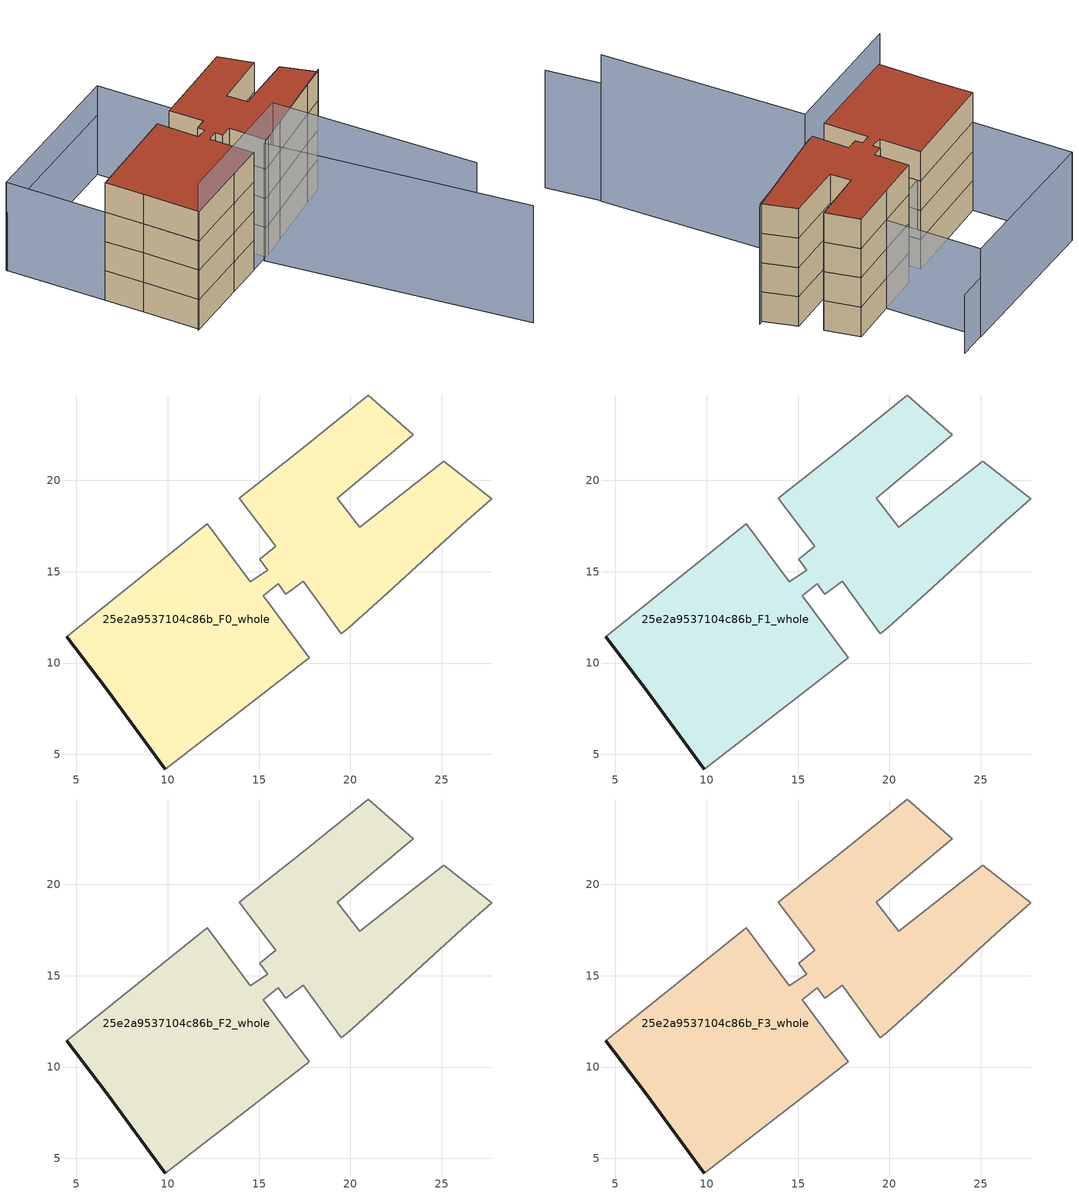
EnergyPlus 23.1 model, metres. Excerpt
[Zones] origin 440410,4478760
25e2a9537104c86b_F0_whole
 floor ground (EU_floor_Construction): 25.11,21.04 27.74,18.99 26.12,17.56 21.74,13.59 19.89,11.93 19.48,11.61 17.4,14.48 16.46,13.77 16.06,14.33 15.24,13.68 17.75,10.28 14.92,8.09 9.86,4.2 6.66,8.56 4.46,11.45 12.16,17.63 14.52,14.44 15.47,15.09 15.03,15.69 15.9,16.4 13.92,19.02 17.28,21.68 20.96,24.67 23.45,22.49 19.27,19.01 20.51,17.43 z0
 wall outside (EU_wall_Construction): 4.46,11.45 6.66,8.56 9.86,4.2 z0:3
 wall adiabatic (EU_wall_Construction): 9.86,4.2 14.92,8.09 17.75,10.28 15.24,13.68 16.06,14.33 16.46,13.77 17.4,14.48 19.48,11.61 19.89,11.93 21.74,13.59 26.12,17.56 27.74,18.99 25.11,21.04 20.51,17.43 19.27,19.01 23.45,22.49 20.96,24.67 17.28,21.68 13.92,19.02 15.9,16.4 15.03,15.69 15.47,15.09 14.52,14.44 12.16,17.63 4.46,11.45 z0:3
25e2a9537104c86b_F1_whole
 floor to 25e2a9537104c86b_F0_whole (EU_floor_Construction): 25.11,21.04 27.74,18.99 26.12,17.56 21.74,13.59 19.89,11.93 19.48,11.61 17.4,14.48 16.46,13.77 16.06,14.33 15.24,13.68 17.75,10.28 14.92,8.09 9.86,4.2 6.66,8.56 4.46,11.45 12.16,17.63 14.52,14.44 15.47,15.09 15.03,15.69 15.9,16.4 13.92,19.02 17.28,21.68 20.96,24.67 23.45,22.49 19.27,19.01 20.51,17.43 z3
 wall outside (EU_wall_Construction): 4.46,11.45 6.66,8.56 9.86,4.2 z3:6
 wall adiabatic (EU_wall_Construction): 9.86,4.2 14.92,8.09 17.75,10.28 15.24,13.68 16.06,14.33 16.46,13.77 17.4,14.48 19.48,11.61 19.89,11.93 21.74,13.59 26.12,17.56 27.74,18.99 25.11,21.04 20.51,17.43 19.27,19.01 23.45,22.49 20.96,24.67 17.28,21.68 13.92,19.02 15.9,16.4 15.03,15.69 15.47,15.09 14.52,14.44 12.16,17.63 4.46,11.45 z3:6
25e2a9537104c86b_F2_whole
 floor to 25e2a9537104c86b_F1_whole (EU_floor_Construction): 25.11,21.04 27.74,18.99 26.12,17.56 21.74,13.59 19.89,11.93 19.48,11.61 17.4,14.48 16.46,13.77 16.06,14.33 15.24,13.68 17.75,10.28 14.92,8.09 9.86,4.2 6.66,8.56 4.46,11.45 12.16,17.63 14.52,14.44 15.47,15.09 15.03,15.69 15.9,16.4 13.92,19.02 17.28,21.68 20.96,24.67 23.45,22.49 19.27,19.01 20.51,17.43 z6
 wall outside (EU_wall_Construction): 4.46,11.45 6.66,8.56 9.86,4.2 z6:9
 wall adiabatic (EU_wall_Construction): 9.86,4.2 14.92,8.09 17.75,10.28 15.24,13.68 16.06,14.33 16.46,13.77 17.4,14.48 19.48,11.61 19.89,11.93 21.74,13.59 26.12,17.56 27.74,18.99 25.11,21.04 20.51,17.43 19.27,19.01 23.45,22.49 20.96,24.67 17.28,21.68 13.92,19.02 15.9,16.4 15.03,15.69 15.47,15.09 14.52,14.44 12.16,17.63 4.46,11.45 z6:9
25e2a9537104c86b_F3_whole
 floor to 25e2a9537104c86b_F2_whole (EU_floor_Construction): 25.11,21.04 27.74,18.99 26.12,17.56 21.74,13.59 19.89,11.93 19.48,11.61 17.4,14.48 16.46,13.77 16.06,14.33 15.24,13.68 17.75,10.28 14.92,8.09 9.86,4.2 6.66,8.56 4.46,11.45 12.16,17.63 14.52,14.44 15.47,15.09 15.03,15.69 15.9,16.4 13.92,19.02 17.28,21.68 20.96,24.67 23.45,22.49 19.27,19.01 20.51,17.43 z9
 wall outside (EU_wall_Construction): 4.46,11.45 6.66,8.56 9.86,4.2 z9:12
 wall adiabatic (EU_wall_Construction): 9.86,4.2 14.92,8.09 17.75,10.28 15.24,13.68 16.06,14.33 16.46,13.77 17.4,14.48 19.48,11.61 19.89,11.93 21.74,13.59 26.12,17.56 27.74,18.99 25.11,21.04 20.51,17.43 19.27,19.01 23.45,22.49 20.96,24.67 17.28,21.68 13.92,19.02 15.9,16.4 15.03,15.69 15.47,15.09 14.52,14.44 12.16,17.63 4.46,11.45 z9:12
 roof outside (EU_roof_Construction): 19.89,11.93 21.74,13.59 26.12,17.56 27.74,18.99 25.11,21.04 20.51,17.43 19.27,19.01 23.45,22.49 20.96,24.67 17.28,21.68 13.92,19.02 15.9,16.4 15.03,15.69 15.47,15.09 14.52,14.44 12.16,17.63 4.46,11.45 6.66,8.56 9.86,4.2 14.92,8.09 17.75,10.28 15.24,13.68 16.06,14.33 16.46,13.77 17.4,14.48 19.48,11.61 z12
shading: 9.68,4.06 20.53,12.41 / 20.53,12.41 32.38,-2.99 z0:15; 35.81,-6.84 19.14,11.19 / 19.14,11.19 27.98,19.36 z0:12; -1.27,19.03 11.82,28.91 / 11.82,28.91 17.54,21.33 / 17.54,21.33 4.46,11.45 / 4.46,11.45 -1.27,19.03 z0:9; 14.12,30.64 -1.17,18.96 z0:6
[Building]
EU S2 Campaign: North Axis=0; Terrain=City; Solar Distribution=FullExterior
[Site:Location]
Madrid: Latitude=40.5; Longitude=-3.5; Time Zone=1; Elevation=609
[SizingPeriod:WeatherFileDays]
AnnualSizingPeriod: Begin Month=1; Begin Day of Month=1; End Month=12; End Day of Month=31; Day of Week for Start Day=Monday; Use Weather File Daylight Saving Period=No; Use Weather File Rain and Snow Indicators=No
[MATERIAL]
EU_InternalMass_Material: Roughness=MediumRough; Thickness=0.1; Conductivity=1; Density=1800; Specific Heat=900; Thermal Absorptance=0.9; Solar Absorptance=0.7; Visible Absorptance=0.7
[MATERIAL:NOMASS] Roughness=MediumRough; Thermal Absorptance=0.9; Solar Absorptance=0.7; Visible Absorptance=0.7
Name | Thermal Resistance
EU_wall_NoMass | 0.419739
EU_roof_NoMass | 0.352165
EU_floor_NoMass | 0.608284
[CONSTRUCTION]
EU_wall_Construction: EU_wall_NoMass
EU_roof_Construction: EU_roof_NoMass
EU_floor_Construction: EU_floor_NoMass
EU_InternalMass_Construction: EU_InternalMass_Material
[ZONE] Type=1; Multiplier=1; Ceiling Height=autocalculate; Volume=516.245; Floor Area=autocalculate; Part of Total Floor Area=Yes
25e2a9537104c86b_F0_whole; 25e2a9537104c86b_F1_whole; 25e2a9537104c86b_F2_whole; 25e2a9537104c86b_F3_whole
[INTERNALMASS] Construction=EU_InternalMass_Construction; Surface Area=172.082
Name | Zone or ZoneList
25e2a9537104c86b_F0_whole_EU_InternalMass | 25e2a9537104c86b_F0_whole
25e2a9537104c86b_F1_whole_EU_InternalMass | 25e2a9537104c86b_F1_whole
25e2a9537104c86b_F2_whole_EU_InternalMass | 25e2a9537104c86b_F2_whole
25e2a9537104c86b_F3_whole_EU_InternalMass | 25e2a9537104c86b_F3_whole
[OTHEREQUIPMENT] Fuel Type=Electricity; Design Level Calculation Method=Watts/Area; Power per Zone Floor Area=1; Fraction Latent=0; Fraction Radiant=0; Fraction Lost=0; Carbon Dioxide Generation Rate=0; EndUse Subcategory=EU_Step8_InternalGains
Name | Zone or ZoneList or Space or SpaceList | Schedule
EU_Step8_InternalGain_25e2a9537104c86b_F0_whole_f000 | 25e2a9537104c86b_F0_whole | EU_Step8_GainSchedule_25e2a9537104c86b_F0_whole_f000
EU_Step8_InternalGain_25e2a9537104c86b_F1_whole_f000 | 25e2a9537104c86b_F1_whole | EU_Step8_GainSchedule_25e2a9537104c86b_F1_whole_f000
EU_Step8_InternalGain_25e2a9537104c86b_F2_whole_f000 | 25e2a9537104c86b_F2_whole | EU_Step8_GainSchedule_25e2a9537104c86b_F2_whole_f000
EU_Step8_InternalGain_25e2a9537104c86b_F3_whole_f000 | 25e2a9537104c86b_F3_whole | EU_Step8_GainSchedule_25e2a9537104c86b_F3_whole_f000
[ZONEVENTILATION:DESIGNFLOWRATE] Schedule=EU_AlwaysOn; Design Flow Rate Calculation Method=AirChanges/Hour; Air Changes per Hour=0.703302; Ventilation Type=Natural; Fan Pressure Rise=0; Fan Total Efficiency=1; Constant Term Coefficient=1; Temperature Term Coefficient=0; Velocity Term Coefficient=0; Velocity Squared Term Coefficient=0; Minimum Indoor Temperature=-100; Maximum Indoor Temperature=100; Delta Temperature=-100; Minimum Outdoor Temperature=-100; Maximum Outdoor Temperature=100; Maximum Wind Speed=40
Name | Zone or ZoneList or Space or SpaceList
EU_ConstantAir_25e2a9537104c86b_F0_whole | 25e2a9537104c86b_F0_whole
EU_ConstantAir_25e2a9537104c86b_F1_whole | 25e2a9537104c86b_F1_whole
EU_ConstantAir_25e2a9537104c86b_F2_whole | 25e2a9537104c86b_F2_whole
EU_ConstantAir_25e2a9537104c86b_F3_whole | 25e2a9537104c86b_F3_whole
[HVACTEMPLATE:THERMOSTAT] Constant Heating Setpoint=20; Constant Cooling Setpoint=50
EU_HeatOnly_25e2a9537104c86b_F0_whole; EU_HeatOnly_25e2a9537104c86b_F1_whole; EU_HeatOnly_25e2a9537104c86b_F2_whole; EU_HeatOnly_25e2a9537104c86b_F3_whole
[HVACTEMPLATE:ZONE:IDEALLOADSAIRSYSTEM] System Availability Schedule=EU_AlwaysOn; Maximum Heating Supply Air Temperature=50; Minimum Cooling Supply Air Temperature=13; Maximum Heating Supply Air Humidity Ratio=0.0156; Minimum Cooling Supply Air Humidity Ratio=0.0077; Heating Limit=NoLimit; Cooling Limit=NoLimit; Heating Availability Schedule=EU_AlwaysOn; Cooling Availability Schedule=EU_CoolingOff; Dehumidification Control Type=ConstantSensibleHeatRatio; Cooling Sensible Heat Ratio=0.7; Dehumidification Setpoint=60; Humidification Control Type=None; Humidification Setpoint=30; Outdoor Air Method=None; Outdoor Air Flow Rate per Person=0.00944; Outdoor Air Flow Rate per Zone Floor Area=0; Outdoor Air Flow Rate per Zone=0; Demand Controlled Ventilation Type=None; Outdoor Air Economizer Type=NoEconomizer; Heat Recovery Type=None; Sensible Heat Recovery Effectiveness=0.7; Latent Heat Recovery Effectiveness=0.65
Name | Template Thermostat
25e2a9537104c86b_F0_whole | EU_HeatOnly_25e2a9537104c86b_F0_whole
25e2a9537104c86b_F1_whole | EU_HeatOnly_25e2a9537104c86b_F1_whole
25e2a9537104c86b_F2_whole | EU_HeatOnly_25e2a9537104c86b_F2_whole
25e2a9537104c86b_F3_whole | EU_HeatOnly_25e2a9537104c86b_F3_whole
[SIZING:ZONE] Zone Cooling Design Supply Air Temperature Input Method=SupplyAirTemperature; Zone Cooling Design Supply Air Temperature=13; Zone Heating Design Supply Air Temperature Input Method=SupplyAirTemperature; Zone Heating Design Supply Air Temperature=50; Zone Cooling Design Supply Air Humidity Ratio=0.008; Zone Heating Design Supply Air Humidity Ratio=0.008; Cooling Design Air Flow Method=DesignDay; Cooling Design Air Flow Rate=0; Cooling Minimum Air Flow per Zone Floor Area=0.000762; Cooling Minimum Air Flow=0; Cooling Minimum Air Flow Fraction=0.2; Heating Design Air Flow Method=DesignDay; Heating Design Air Flow Rate=0; Heating Maximum Air Flow per Zone Floor Area=0.002032; Heating Maximum Air Flow=0.141576; Heating Maximum Air Flow Fraction=0.3; Account for Dedicated Outdoor Air System=No; Dedicated Outdoor Air System Control Strategy=NeutralSupplyAir; Dedicated Outdoor Air Low Setpoint Temperature for Design=autosize; Dedicated Outdoor Air High Setpoint Temperature for Design=autosize; Zone Load Sizing Method=Sensible Load Only No Latent Load; Zone Latent Cooling Design Supply Air Humidity Ratio Input Method=HumidityRatioDifference; Zone Cooling Design Supply Air Humidity Ratio Difference=0.005; Zone Latent Heating Design Supply Air Humidity Ratio Input Method=HumidityRatioDifference; Zone Humidification Design Supply Air Humidity Ratio Difference=0.005
25e2a9537104c86b_F0_whole; 25e2a9537104c86b_F1_whole; 25e2a9537104c86b_F2_whole; 25e2a9537104c86b_F3_whole
[SCHEDULE:CONSTANT]
Name | Hourly Value
EU_AlwaysOn | 1
EU_CoolingOff | 0
[SCHEDULE:FILE] Column Number=1; Rows to Skip at Top=0; Number of Hours of Data=8760; Column Separator=Comma; Interpolate to Timestep=No; Minutes per Item=60; Adjust Schedule for Daylight Savings=Yes
Name | File
EU_Step8_GainSchedule_25e2a9537104c86b_F0_whole_f000 | ../../schedules/25e2a9537104c86b/25e2a9537104c86b_F0_whole_f000_gain.csv
EU_Step8_GainSchedule_25e2a9537104c86b_F1_whole_f000 | ../../schedules/25e2a9537104c86b/25e2a9537104c86b_F1_whole_f000_gain.csv
EU_Step8_GainSchedule_25e2a9537104c86b_F2_whole_f000 | ../../schedules/25e2a9537104c86b/25e2a9537104c86b_F2_whole_f000_gain.csv
EU_Step8_GainSchedule_25e2a9537104c86b_F3_whole_f000 | ../../schedules/25e2a9537104c86b/25e2a9537104c86b_F3_whole_f000_gain.csv
